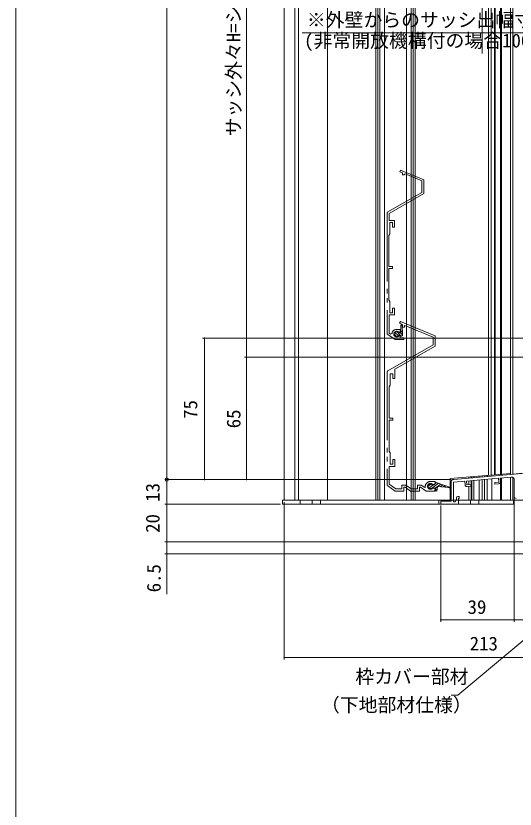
# Model space of a CAD drawing. Units: millimetres, scale not verified. Extents: x -1682 to -296, y -1188 to 1051.
# Drawn here: x -1682 to -1417.3, y -292.1 to 128.9 of the extents above; entities that cross this region are included whole.
import ezdxf
from ezdxf.enums import TextEntityAlignment as Align

# ---------------------------------------------------------------- set-up
doc = ezdxf.new("R2010")
doc.units = ezdxf.units.MM
doc.header["$LTSCALE"] = 4
doc.linetypes.add('DASHED1', pattern=[1.8, 1.2, -0.6])
doc.linetypes.add('DOUBLE_CHAIN2', pattern=[12.8, 9, -1, 0.6, -0.6, 0.6, -1])
for name, color, linetype, lineweight in [('0-2_YKK_ZWAK', 7, 'Continuous', 9), ('0-3_YKK_11', 7, 'Continuous', 9), ('0-4_YKK_12', 2, 'Continuous', 9), ('0-7_YKK_13', 4, 'Continuous', 9), ('0-8_YKK_D', 6, 'Continuous', 9)]:
    doc.layers.add(name, color=color, linetype=linetype, lineweight=lineweight)
doc.styles.add('ＭＳ ゴシック', font='')
doc.styles.get('ＭＳ ゴシック').set_extended_font_data('MS Gothic')

msp = doc.modelspace()

# ---------------------------------------------------------------- linework, layer by layer
at = {"layer": '0-2_YKK_ZWAK'}
msp.add_line((-1682, -1188), (-1682, 996), dxfattribs=at)
at = {"layer": '0-3_YKK_11', "linetype": 'DOUBLE_CHAIN2'}
for p, q in [((-1478.015, 47.086), (-1478.398, 46.162)), ((-1465.706, 41.987), (-1478.015, 47.086)), ((-1478.398, 46.162), (-1476.906, 45.544)), ((-1476.906, 45.544), (-1476.906, 44.524)), ((-1476.906, 44.524), (-1475.906, 44.524)), ((-1475.906, 44.841), (-1475.64, 45.02)), ((-1475.906, 44.524), (-1475.906, 44.841)), ((-1475.64, 45.02), (-1466.706, 41.319)), ((-1466.706, 41.319), (-1466.706, 35.247)), ((-1465.706, 34.67), (-1465.706, 41.987)), ((-1466.706, 35.247), (-1484.706, 24.855)), ((-1484.106, 24.047), (-1465.706, 34.67)), ((-1485.206, 23.989), (-1485.206, -39.356)), ((-1484.106, 20.324), (-1484.106, 24.047)), ((-1481.206, 20.324), (-1484.106, 20.324)), ((-1483.706, 19.324), (-1482.206, 19.324)), ((-1483.706, 13.29), (-1483.706, 19.324)), ((-1482.206, 19.324), (-1482.206, 16.824)), ((-1481.206, 16.824), (-1481.206, 20.324)), ((-1484.206, 12.424), (-1483.706, 13.29)), ((-1482.206, 16.824), (-1481.206, 16.824)), ((-1484.206, -4.176), (-1484.206, 12.424)), ((-1482.206, -4.176), (-1484.206, -4.176)), ((-1482.206, -5.176), (-1482.206, -4.176)), ((-1484.206, -5.176), (-1482.206, -5.176)), ((-1484.206, -21.776), (-1484.206, -5.176)), ((-1483.706, -22.642), (-1484.206, -21.776)), ((-1483.706, -28.676), (-1483.706, -22.642)), ((-1482.206, -28.676), (-1483.706, -28.676)), ((-1482.206, -26.176), (-1482.206, -28.676)), ((-1481.206, -26.176), (-1482.206, -26.176)), ((-1481.206, -29.676), (-1481.206, -26.176)), ((-1484.106, -29.676), (-1481.206, -29.676)), ((-1484.106, -39.425), (-1484.106, -29.676)), ((-1478.115, -33.297), (-1478.498, -34.221)), ((-1459.706, -40.922), (-1478.115, -33.297)), ((-1478.206, -37.476), (-1480.106, -37.476)), ((-1478.498, -34.221), (-1477.006, -34.839)), ((-1478.206, -38.776), (-1478.206, -37.476)), ((-1477.006, -34.839), (-1477.006, -36.359)), ((-1477.006, -36.359), (-1476.006, -36.359)), ((-1476.006, -35.541), (-1475.74, -35.363)), ((-1476.006, -36.359), (-1476.006, -35.541)), ((-1475.74, -35.363), (-1460.806, -41.549)), ((-1484.78, -40.175), (-1480.922, -42.876)), ((-1483.361, -39.947), (-1484.106, -39.425)), ((-1482.579, -39.611), (-1483.361, -39.947)), ((-1480.157, -41.266), (-1481.405, -40.018)), ((-1479.188, -40.888), (-1481.027, -39.05)), ((-1477.627, -41.102), (-1480.061, -38.668)), ((-1479, -38.963), (-1478.629, -39.02)), ((-1478.629, -40.932), (-1479, -40.989)), ((-1478.98, -39.317), (-1478.479, -39.317)), ((-1478.479, -40.618), (-1478.98, -40.618)), ((-1478.629, -39.02), (-1478.206, -38.776)), ((-1478.206, -41.176), (-1478.629, -40.932)), ((-1478.479, -39.317), (-1477.806, -38.924)), ((-1477.604, -41.115), (-1478.479, -40.618)), ((-1477.006, -40.376), (-1478.217, -39.165)), ((-1478.206, -41.876), (-1478.206, -41.176)), ((-1476.206, -41.876), (-1478.206, -41.876)), ((-1477.006, -40.767), (-1477.604, -41.115)), ((-1477.006, -39.029), (-1477.568, -38.468)), ((-1477.006, -40.775), (-1477.006, -38.468)), ((-1476.206, -42.876), (-1476.206, -41.876)), ((-1460.806, -41.549), (-1460.806, -45.671)), ((-1459.706, -46.307), (-1459.706, -40.922)), ((-1460.806, -45.671), (-1484.706, -59.47)), ((-1481.106, -58.662), (-1459.706, -46.307)), ((-1480.922, -42.876), (-1476.206, -42.876)), ((-1481.106, -63.559), (-1481.106, -58.662)), ((-1485.206, -60.336), (-1485.206, -119.738)), ((-1483.606, -61.059), (-1482.106, -61.059)), ((-1483.606, -67.093), (-1483.606, -61.059)), ((-1482.106, -61.059), (-1482.106, -63.559)), ((-1484.106, -67.959), (-1483.606, -67.093)), ((-1482.106, -63.559), (-1481.106, -63.559)), ((-1484.106, -84.559), (-1484.106, -67.959)), ((-1482.106, -84.559), (-1484.106, -84.559)), ((-1484.106, -85.559), (-1482.106, -85.559)), ((-1484.106, -102.159), (-1484.106, -85.559)), ((-1482.106, -85.559), (-1482.106, -84.559)), ((-1483.606, -103.025), (-1484.106, -102.159)), ((-1483.606, -109.059), (-1483.606, -103.025)), ((-1482.106, -109.059), (-1483.606, -109.059)), ((-1482.106, -106.559), (-1482.106, -109.059)), ((-1481.106, -106.559), (-1482.106, -106.559)), ((-1481.106, -110.159), (-1481.106, -106.559)), ((-1484.106, -110.159), (-1481.106, -110.159)), ((-1484.106, -119.686), (-1484.106, -110.159)), ((-1484.78, -120.557), (-1480.922, -123.259)), ((-1480.575, -122.159), (-1484.106, -119.686)), ((-1477.322, -120.159), (-1477.322, -122.159)), ((-1475.231, -120.159), (-1477.322, -120.159)), ((-1476.222, -121.259), (-1475.578, -121.259)), ((-1476.222, -123.259), (-1476.222, -121.259)), ((-1475.578, -121.259), (-1472.722, -123.259)), ((-1472.375, -122.159), (-1475.231, -120.159)), ((-1469.122, -120.159), (-1469.122, -122.159)), ((-1467.031, -120.159), (-1469.122, -120.159)), ((-1468.022, -121.259), (-1467.378, -121.259)), ((-1468.022, -123.259), (-1468.022, -121.259)), ((-1467.378, -121.259), (-1464.522, -123.259)), ((-1465.229, -121.421), (-1467.031, -120.159)), ((-1464.906, -121.253), (-1465.229, -121.421)), ((-1464.906, -120.759), (-1464.906, -121.253)), ((-1461.838, -119.564), (-1463.456, -120.74)), ((-1459.706, -118.259), (-1462.406, -118.259)), ((-1461.217, -121.523), (-1459.535, -121.79)), ((-1457.869, -119.153), (-1461.147, -121.534)), ((-1461.077, -119.771), (-1460.702, -119.834)), ((-1460.702, -121.684), (-1461.077, -121.747)), ((-1460.871, -120.363), (-1461.029, -120.338)), ((-1459.836, -119.858), (-1460.871, -120.363)), ((-1460.702, -119.834), (-1459.706, -119.259)), ((-1459.706, -122.259), (-1460.702, -121.684)), ((-1459.629, -118.547), (-1459.836, -119.858)), ((-1459.83, -119.816), (-1459.809, -119.845)), ((-1456.715, -119.55), (-1459.75, -121.755)), ((-1459.023, -118.755), (-1459.745, -119.279)), ((-1459.535, -121.79), (-1459.722, -122.975)), ((-1459.706, -119.259), (-1459.706, -118.259)), ((-1459.148, -118.712), (-1459.629, -118.547)), ((-1451.537, -121.333), (-1459.148, -118.712)), ((-1458.766, -123.329), (-1458.375, -120.86)), ((-1458.375, -120.86), (-1454.368, -121.129)), ((-1455.56, -119.948), (-1456.948, -120.956)), ((-1454.406, -120.345), (-1455.391, -121.06)), ((-1454.252, -120.398), (-1454.368, -121.129)), ((-1454.368, -121.129), (-1452.751, -121.444)), ((-1452.751, -121.444), (-1451.7, -121.805)), ((-1451.7, -121.805), (-1451.7, -124.973)), ((-1451.2, -124.973), (-1451.2, -121.978)), ((-1480.922, -123.259), (-1476.222, -123.259)), ((-1477.322, -122.159), (-1480.575, -122.159)), ((-1472.722, -123.259), (-1468.022, -123.259)), ((-1469.122, -122.159), (-1472.375, -122.159)), ((-1464.522, -123.259), (-1459.706, -123.259)), ((-1458.578, -122.14), (-1459.955, -123.14)), ((-1459.955, -123.14), (-1458.766, -123.329)), ((-1459.706, -123.259), (-1459.706, -122.259)), ((-1451.7, -124.973), (-1451.2, -124.973))]:
    msp.add_line(p, q, dxfattribs=at)
at = {"layer": '0-3_YKK_11'}
for p, q in [((-1330.5, -106.606), (-1449.831, -117.046)), ((-1443.104, -117.964), (-1426.168, -116.482)), ((-1426.168, -116.482), (-1425.994, -118.474)), ((-1425.272, -116.403), (-1419.331, -115.884)), ((-1425.106, -118.296), (-1425.272, -116.403)), ((-1417.7, -117.378), (-1417.7, -126.166)), ((-1451.2, -121.805), (-1451.537, -121.333)), ((-1451.2, -118.541), (-1451.2, -128.666)), ((-1450, -118.567), (-1444, -118.042)), ((-1450, -128.966), (-1450, -118.567)), ((-1444, -118.042), (-1443.835, -119.935)), ((-1442.929, -119.956), (-1443.104, -117.964)), ((-1440.837, -119.773), (-1442.929, -119.956)), ((-1442.751, -120.844), (-1440.759, -120.669)), ((-1440.759, -120.669), (-1440.837, -119.773)), ((-1425.994, -118.474), (-1428.086, -118.657)), ((-1428.086, -118.657), (-1428.008, -119.554)), ((-1428.008, -119.554), (-1426.015, -119.38)), ((-1447, -126.166), (-1447.6, -126.166)), ((-1447, -127.266), (-1447, -126.166)), ((-1456.7, -128.666), (-1456.7, -130.166)), ((-1451.2, -128.666), (-1456.7, -128.666)), ((-1456.7, -130.166), (-1447.3, -130.166)), ((-1449, -128.966), (-1450, -128.966)), ((-1448.3, -127.754), (-1449, -128.966)), ((-1448.3, -126.866), (-1448.3, -127.754)), ((-1447.3, -127.266), (-1447, -127.266)), ((-1447.3, -130.166), (-1447.3, -127.266))]:
    msp.add_line(p, q, dxfattribs=at)
at = {"layer": '0-3_YKK_11', "linetype": 'DOUBLE_CHAIN2'}
for points in [[(-1477.806, -38.924), (-1477.806, -34.968), (-1477.408, -34.945), (-1477.006, -38.468), (-1477.806, -38.468)], [(-1463.05, -121.681), (-1461.069, -120.241), (-1463.05, -121.681)]]:
    msp.add_lwpolyline(points, dxfattribs=at)
for centre, radius, start, end in [((-1484.206, 23.989), 1, 119.99998, 180), ((-1480.106, -39.976), 2.5, 90, 171.601), ((-1484.206, -39.356), 1, 180, 235), ((-1480.106, -39.976), 1.5, 42.48824, 317.51175), ((-1480.106, -39.968), 1.3, 30, 330), ((-1484.206, -60.336), 1, 119.99998, 180), ((-1484.206, -119.738), 1, 180, 235), ((-1462.406, -120.759), 2.5, 90, 180), ((-1462.206, -120.759), 1.5, 41.18105, 318.81894), ((-1462.206, -120.759), 1.25, 19.68539, 322.31459)]:
    msp.add_arc(centre, radius, start, end, dxfattribs=at)
at = {"layer": '0-3_YKK_11'}
for centre, radius, start, end in [((-1449.7, -118.541), 1.5, 95, 180), ((-1419.2, -117.378), 1.5, 0, 95), ((-1442.838, -119.847), 1, 185, 275), ((-1426.102, -118.383), 1, 275, 5), ((-1447.6, -126.866), 0.7, 90, 180), ((-1416.7, -126.166), 1, 180, 270)]:
    msp.add_arc(centre, radius, start, end, dxfattribs=at)
at = {"layer": '0-4_YKK_12'}
for p, q in [((-1539.706, -128.166), (-1539.706, 141.334)), ((-1534.006, -128.166), (-1534.006, 141.334)), ((-1532.206, -128.166), (-1532.206, 141.334)), ((-1516.706, -128.166), (-1516.706, 141.334)), ((-1491.056, 141.334), (-1491.056, -128.167)), ((-1490.056, 141.334), (-1490.056, -128.167)), ((-1489.056, 141.334), (-1489.056, -128.167)), ((-1486.456, 141.334), (-1486.456, -128.167)), ((-1474.956, 141.334), (-1474.956, -128.167)), ((-1472.356, 141.334), (-1472.356, -128.167)), ((-1471.356, 141.334), (-1471.356, -128.167)), ((-1470.356, 141.334), (-1470.356, -128.167)), ((-1431.406, 141.334), (-1431.406, -114.892)), ((-1429.906, 141.334), (-1429.906, -114.76)), ((-1428.206, 141.334), (-1428.206, -114.612)), ((-1427.906, 141.334), (-1427.906, -114.585)), ((-1425.006, 141.334), (-1425.006, -114.332)), ((-1424.406, 141.334), (-1424.406, -114.332)), ((-1419.706, 141.334), (-1419.706, -114.411)), ((-1419.706, 141.334), (-1419.706, -113.868)), ((-1418.506, 141.334), (-1418.506, -114.306)), ((-1330.706, -106.571), (-1418.506, -114.252)), ((-1441.796, -116.343), (-1441.796, -115.8)), ((-1441.796, -119.857), (-1441.796, -117.849)), ((-1441.796, -119.857), (-1441.796, -117.849)), ((-1440.506, -115.688), (-1440.506, -116.231)), ((-1440.506, -117.736), (-1440.506, -128.167)), ((-1440.147, -115.656), (-1440.147, -116.199)), ((-1440.147, -117.705), (-1440.147, -128.167)), ((-1439.212, -116.117), (-1439.212, -115.574)), ((-1439.212, -128.167), (-1439.212, -117.623)), ((-1439.212, -128.167), (-1439.212, -117.623)), ((-1436.406, -115.329), (-1436.406, -115.872)), ((-1436.406, -117.378), (-1436.406, -128.167)), ((-1434.706, -115.18), (-1434.706, -115.723)), ((-1434.706, -117.229), (-1434.706, -128.166)), ((-1434.706, -128.167), (-1434.706, -117.229)), ((-1434.706, -128.167), (-1434.706, -117.229)), ((-1433.506, -115.075), (-1433.506, -115.618)), ((-1433.506, -117.124), (-1433.506, -128.166)), ((-1432.006, -114.944), (-1432.006, -115.487)), ((-1432.006, -116.992), (-1432.006, -128.167)), ((-1429.706, -114.743), (-1429.706, -115.286)), ((-1429.706, -116.791), (-1429.706, -128.166)), ((-1425.006, -114.332), (-1425.006, -114.875)), ((-1425.006, -116.382), (-1425.006, -128.166)), ((-1425.006, -116.382), (-1425.006, -128.166)), ((-1424.406, -114.279), (-1424.406, -114.822)), ((-1424.406, -114.279), (-1424.406, -114.822)), ((-1424.406, -116.328), (-1424.406, -128.166)), ((-1424.406, -116.328), (-1424.406, -128.166)), ((-1424.406, -116.328), (-1424.406, -128.166)), ((-1419.706, -115.917), (-1419.706, -128.166)), ((-1418.506, -116.048), (-1418.506, -128.166)), ((-1441.796, -128.167), (-1441.796, -120.76)), ((-1441.796, -128.167), (-1441.796, -120.76)), ((-1539.706, -128.166), (-1516.706, -128.166)), ((-1526.706, -128.167), (-1432.006, -128.167)), ((-1328.706, -128.166), (-1434.706, -128.166))]:
    msp.add_line(p, q, dxfattribs=at)
msp.add_lwpolyline([(-1419.706, -113.868), (-1451.706, -116.667), (-1451.706, -128.167)], dxfattribs=at)
at = {"layer": '0-7_YKK_13'}
for p, q in [((-1540.701, -128.166), (-1540.701, -130.166)), ((-1418.201, -128.166), (-1540.701, -128.166)), ((-1540.701, -130.166), (-1418.201, -130.166)), ((-1531.201, -128.166), (-1531.201, -130.166)), ((-1457.701, -128.166), (-1457.701, -130.166)), ((-1418.201, -130.166), (-1418.201, -128.166))]:
    msp.add_line(p, q, dxfattribs=at)
at = {"layer": '0-7_YKK_13', "linetype": 'DASHED1'}
for p, q in [((-1524.951, -128.166), (-1524.951, -130.166)), ((-1520.451, -128.166), (-1520.451, -130.166)), ((-1440.951, -128.166), (-1440.951, -130.166)), ((-1436.451, -128.166), (-1436.451, -130.166))]:
    msp.add_line(p, q, dxfattribs=at)
at = {"layer": '0-8_YKK_D'}
for p, q in [((-1602, 467.835), (-1602, -117.166)), ((-1559.702, -52.165), (-1559.702, 307.835)), ((-1539.706, 108.93), (-1539.706, 140.93)), ((-1434.708, 108.93), (-1434.708, 140.93)), ((-1434.708, 108.93), (-1434.708, 140.93)), ((-1357.601, 119.93), (-1530.151, 119.93)), ((-1272.701, -42.165), (-1583, -42.165)), ((-1582, -117.166), (-1582, -42.165)), ((-1352.201, -52.165), (-1560.702, -52.165)), ((-1352.201, -52.165), (-1560.702, -52.165)), ((-1559.702, -52.165), (-1559.702, -117.166)), ((-1545, -117.166), (-1603, -117.166)), ((-1506.649, -117.166), (-1603, -117.166)), ((-1451.2, -117.166), (-1603, -117.166)), ((-1602, -115.466), (-1602, -113.766)), ((-1602, -117.166), (-1602, -130.166)), ((-1545, -117.166), (-1583, -117.166)), ((-1501.074, -117.166), (-1560.702, -117.166)), ((-1417.705, -117.167), (-1417.705, -192.662)), ((-1545, -130.166), (-1603, -130.166)), ((-1541.701, -130.166), (-1603, -130.166)), ((-1602, -130.166), (-1602, -150.166)), ((-1539.705, -129.167), (-1539.705, -212.662)), ((-1417.7, -127.166), (-1417.7, -192.662)), ((-1456.7, -130.866), (-1456.7, -192.662)), ((-1341.156, -142.043), (-1447.679, -231.662)), ((-1332.154, -150.163), (-1603, -150.159)), ((-1329.7, -150.166), (-1603, -150.166)), ((-1602, -150.159), (-1602, -156.657)), ((-1327.205, -156.662), (-1603, -156.657)), ((-1602, -156.657), (-1602, -178.007)), ((-1417.7, -191.662), (-1456.7, -191.662)), ((-1417.705, -191.662), (-1326.705, -191.662)), ((-1326.705, -211.662), (-1539.705, -211.662)), ((-1447.679, -231.662), (-1451.229, -231.662))]:
    msp.add_line(p, q, dxfattribs=at)
for centre, radius, start, end in [((-1582, -42.165), 0.159, 90, 270), ((-1582, -42.165), 0.159, 270, 90), ((-1559.702, -52.165), 0.159, 90, 270), ((-1559.702, -52.165), 0.159, 90, 270), ((-1559.702, -52.165), 0.159, 270, 90), ((-1559.702, -52.165), 0.159, 270, 90), ((-1602, -117.166), 0.85, 90, 270), ((-1602, -117.166), 0.159, 90, 270), ((-1602, -117.166), 0.159, 90, 270), ((-1602, -117.166), 0.85, 270, 90), ((-1602, -117.166), 0.159, 270, 90), ((-1602, -117.166), 0.159, 270, 90), ((-1582, -117.166), 0.159, 90, 270), ((-1582, -117.166), 0.159, 270, 90), ((-1559.702, -117.166), 0.159, 90, 270), ((-1559.702, -117.166), 0.159, 270, 90), ((-1602, -130.166), 0.159, 90, 270), ((-1602, -130.166), 0.159, 90, 270), ((-1602, -130.166), 0.159, 270, 90), ((-1602, -130.166), 0.159, 270, 90), ((-1602, -150.159), 0.159, 89.99915, 269.99915), ((-1602, -150.166), 0.159, 90, 270), ((-1602, -150.159), 0.159, 269.99915, 89.99915), ((-1602, -150.166), 0.159, 270, 90), ((-1602, -156.657), 0.159, 89.99915, 269.99915), ((-1602, -156.657), 0.159, 269.99915, 89.99915), ((-1456.7, -191.662), 0.159, 0, 180), ((-1456.7, -191.662), 0.159, 180, 0), ((-1417.705, -191.662), 0.159, 0, 180), ((-1417.705, -191.662), 0.159, 180, 0), ((-1417.7, -191.662), 0.159, 0, 180), ((-1417.7, -191.662), 0.159, 180, 0), ((-1539.705, -211.662), 0.159, 0, 180), ((-1539.705, -211.662), 0.159, 180, 0)]:
    msp.add_arc(centre, radius, start, end, dxfattribs=at)

# ---------------------------------------------------------------- texts
at = {"layer": '0-8_YKK_D', "color": 4, "style": 'ＭＳ ゴシック'}
for s, rotation, p in [('サッシ外々H=シャッターh-225', 90, (-1560.702, 64.955)), ('75', 90, (-1583.6, -84.946)), ('65', 90, (-1560.702, -89.946)), ('13', 90, (-1603.6, -128.946)), ('20', 90, (-1603.6, -145.446)), ('6.5', 89.999, (-1603, -177.007))]:
    msp.add_text(s, height=7.331, rotation=rotation, dxfattribs=at).set_placement(p, align=Align.BOTTOM_LEFT)
for s, p in [('※外壁からのサッシ出幅寸法は110mm以下', (-1527.711, 120.93)), ('(非常開放機構付の場合100mm以下)のこと', (-1529.151, 109.93)), ('39', (-1442.48, -190.662)), ('213', (-1441.365, -210.061)), ('枠カバー部材', (-1501.989, -227.604)), ('（下地部材仕様）', (-1520.229, -242.604))]:
    msp.add_text(s, height=7.331, dxfattribs=at).set_placement(p, align=Align.BOTTOM_LEFT)

doc.saveas('drawing.dxf')
